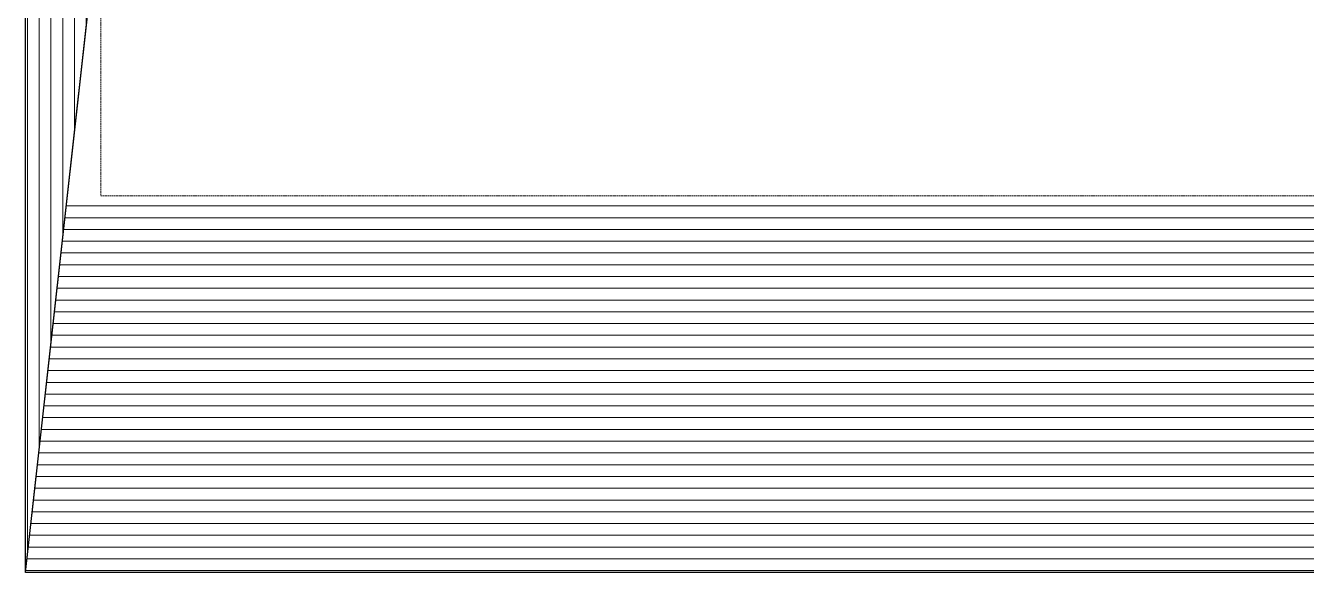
# Model space of a CAD drawing. Header units: inches. Extents: x 735 to 7643, y 526 to 1733.
# Drawn here: x 6261.2 to 6465.4, y 866.1 to 953.2 of the extents above; entities that cross this region are included whole.
import ezdxf

# ---------------------------------------------------------------- set-up
doc = ezdxf.new("R2010")
doc.units = ezdxf.units.IN
doc.header["$MEASUREMENT"] = 0
doc.linetypes.add('DASH', pattern=[0.35, 0.25, -0.1])
for name, color, linetype, lineweight in [('HACTH', 8, 'Continuous', 9), ('R_Hatch', 8, 'Continuous', 9), ('Sunshed', 5, 'Continuous', 15)]:
    doc.layers.add(name, color=color, linetype=linetype, lineweight=lineweight)
pattern_1 = [(90, (-128355.979705639, -171560.2455735709), (-1.875, 3.33066907387547e-16), [])]

msp = doc.modelspace()

# ---------------------------------------------------------------- hatches: boundary and pattern name
at = {"layer": 'HACTH', "lineweight": 0}
h = msp.add_hatch(dxfattribs=at)
h.set_pattern_fill('ANSI31', color=256, scale=15, angle=45, style=0)
h.set_pattern_definition(pattern_1)
h.paths.add_polyline_path([(6273.232178745675, 974.0848249327973), (6261.232178745675, 974.0848249327973), (6261.232178745675, 866.0848249329429)])
at = {"layer": 'R_Hatch', "lineweight": 0}
h = msp.add_hatch(dxfattribs=at)
h.set_pattern_fill('ANSI31', color=256, scale=15, angle=45, style=0)
h.set_pattern_definition(pattern_1)
h.paths.add_polyline_path([(6273.232178745675, 974.0848249327973), (6261.232178745675, 974.0848249327973), (6261.232178745675, 866.0848249329429)])
h = msp.add_hatch(dxfattribs=at)
h.set_pattern_fill('ANSI31', color=256, scale=15, angle=315, style=0)
h.set_pattern_definition([(0, (-133166.8189150812, -170516.1327225406), (5.551115123125783e-16, 1.875), [])])
h.paths.add_polyline_path([(6664.806006952887, 866.0848249327973), (6933.232178745704, 866.0848249327973), (6926.565512079037, 926.0848249327973), (6664.806006952887, 926.0848249327973)])
h.paths.add_polyline_path([(6664.806006952887, 866.0848249327973), (6664.806006952887, 926.0848249327973), (6267.898845412342, 926.0848249327973), (6261.232178745675, 866.0848249327973)])

# ---------------------------------------------------------------- linework, layer by layer
at = {"linetype": 'Continuous', "ltscale": 10}
msp.add_line((6261.232178745675, 866.0848249327973), (6273.232178745675, 974.0848249327973), dxfattribs=at)
msp.add_lwpolyline([(6933.232178745704, 974.0848249327973), (6933.232178745704, 866.0848249327973), (6261.232178745675, 866.0848249327973), (6261.232178745675, 974.0848249327973)], dxfattribs=at)
at = {"layer": 'R_Hatch', "linetype": 'Continuous', "ltscale": 10}
msp.add_line((6261.232178745675, 866.0848249327973), (6273.232178745675, 974.0848249327973), dxfattribs=at)
msp.add_lwpolyline([(6933.232178745704, 974.0848249327973), (6933.232178745704, 866.0848249327973), (6261.232178745675, 866.0848249327973), (6261.232178745675, 974.0848249327973)], dxfattribs=at)
at = {"layer": 'Sunshed', "linetype": 'DASH'}
msp.add_lwpolyline([(6273.232178745675, 974.0848249327973), (6273.232178745675, 926.0848249327973), (6921.232178745704, 926.0848249327973), (6921.232178745704, 974.0848249327973)], dxfattribs=at)

doc.saveas('drawing.dxf')
